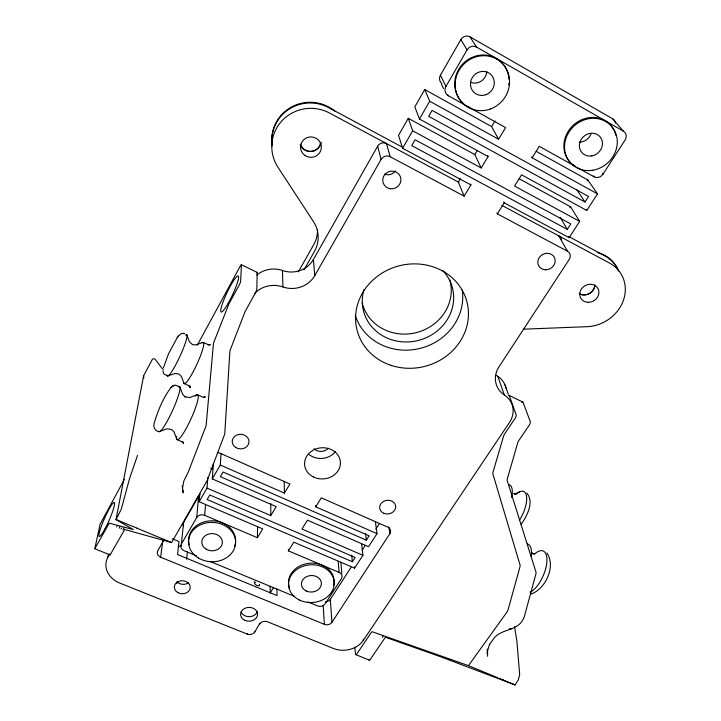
<?xml version="1.0" encoding="UTF-8"?>
<svg xmlns="http://www.w3.org/2000/svg" width="721" height="721" viewBox="0 0 721 721"><rect width="100%" height="100%" fill="white"/><g stroke="black" fill="none" stroke-linecap="round" stroke-linejoin="round"><path stroke-width="1.08" d="M108.474 554.314L107.925 557.153A23.559 19.323 5.4 0 0 119.758 583.064L247.213 634.056A5.633 4.542 -1.3 0 0 254.765 632.002L259.884 623.232M183.612 443.658L182.873 442.171M196.373 555.783L184.116 550.709A5.885 4.894 3 0 1 181.341 544.13L196.707 517.543A5.939 5.002 2.6 0 1 204.647 515.326L257.406 537.713L257.559 526.763M254.765 632.002L254.774 631.389M247.213 634.056L247.222 633.453M190.29 386.123L190.227 387.727L190.146 386.663L190.407 387.583L188.641 385.519L189.181 385.78L184.54 383.671M162.937 370.711L163.757 373.848L167.732 376.056L174.915 373.46L178.934 374.037L181.322 376.38L184.008 383.419M207.855 477.572L206.999 488.099L270.79 515.587L276.215 506.638L212.289 478.915L220.284 465.018L221.041 453.464M212.289 478.915L213.452 463.369M204.647 515.326L205.521 504.547M257.406 537.713L262.732 528.908L199.14 501.753L199.852 493.732M196.707 517.543L198.645 496.219A5.777 4.912 2.9 0 1 199.942 494.759M186.676 559.217L187.397 551.925M181.341 544.13L183.666 522.301L198.645 496.219M388.862 526.88L389.881 533.675L331.939 622.286A5.606 4.551 -4.9 0 1 324.36 624.341L160.648 557.216L162.811 540.534M595.059 285.192L594.14 288.508L592.094 291.437A10.445 9.265 -29.8 0 1 579.323 293.862M110.034 554.404L110.124 554.936L124.688 529.493L171.598 542.562L206.314 482.079A3.731 0.712 -66 0 0 207.522 479.501L224.24 435.367A3.677 0.694 -65.6 0 0 224.79 433.294L229.882 351.343A3.254 0.541 -65 0 1 230.369 349.613L244.671 312.635A3.217 0.532 -64.7 0 1 245.708 310.418L255.324 293.05A3.217 0.532 -64.5 0 0 256.82 289.175L257.172 272.619A3.127 0.505 -64.4 0 0 256.487 272.917M124.427 479.258L100.12 524.194L94.793 548.735L109.222 523.167L133.286 529.556L116.027 519.58L143.614 375.794L152.167 359.653A1.848 1.64 10.8 0 1 155.348 359.527L161.63 367.8A8.589 7.643 9.6 0 0 163.379 369.512M163.433 367.647L168.615 353.65L177.429 337.293M137.549 455.311L129.627 478.347L121.29 509.134L116.027 519.58M197.239 345.269L240.102 266.41A3.136 0.46 -64.5 0 1 241.454 264.94L240.625 281.334A3.235 0.496 -64.6 0 1 239.102 285.219L229.548 302.694A3.226 0.496 -64.7 0 0 228.503 304.929L213.957 341.952A3.263 0.505 -65 0 0 213.443 343.683L206.179 424.993A3.686 0.64 -65.6 0 1 205.593 427.066L188.56 471.291A3.749 0.658 -66 0 1 187.343 473.877L183.864 480.889L182.503 488.153M116.64 526.934L117.081 526.132M107.925 557.153L109.745 553.872M123.03 529.854L124.084 527.952M298.359 271.862L313.842 244.428A31.192 29.597 3.3 0 0 317.501 229.593M303.956 269.96L314.446 251.422A31.616 29.922 2.9 0 0 313.428 221.545L277.955 167.227A39.087 38.294 3.3 0 1 282.262 120.479A39.087 38.294 3.3 0 1 329.56 113.053L458.916 182.368M254.937 293.159A25.559 23.532 1.9 0 1 282.893 286.949A25.929 24.316 0.9 0 0 314.744 275.665L313.401 259.515L377.678 146.156A6.498 6.309 -26.5 0 1 386.492 143.56L390.178 156.727L464.135 196.148L470.921 184.936L470.525 184.053M163.838 540.101L157.809 550.664A5.885 4.876 4 0 0 160.648 557.216M314.744 275.665L381.085 159.404A6.696 6.471 -24.4 0 1 390.178 156.727M487.675 155.7L488.099 156.547L481.186 167.966L474.806 154.573L408.275 118.316L398.542 135.332L402.606 148.274L470.921 184.936M470.2 107.907L505.619 127.608L498.572 139.252L491.596 126.608L424.732 89.53L414.818 106.87L419.442 119.028L488.099 156.547M441.757 83.519A6.759 6.471 -52 0 1 440.432 75.182L460.854 39.61A6.904 6.552 -58.3 0 1 470.011 36.879L612.67 118.794L623.386 131.141A6.904 6.201 -43.6 0 1 625.089 140.018L603.017 174.149A6.777 6.119 -39.9 0 1 593.996 176.771L579.134 168.507M199.14 501.753L206.999 488.099M402.606 148.274L412.673 130.798L408.275 118.316M419.442 119.028L429.698 101.21L424.732 89.53M466.595 105.906L448.273 95.713A6.967 6.66 -49.2 0 1 445.92 86.457L467.073 49.866A7.12 6.75 -56 0 1 476.527 47.054L623.386 131.141M460.358 178.637L458.313 182.043L464.135 196.148M474.806 154.573L477.302 150.41M491.596 126.608L494.994 120.957M220.284 465.018L284.407 493.101L289.914 483.998L220.211 453.284A6.074 5.254 2.9 0 0 217.409 452.698M308.056 601.999L317.51 605.91A5.651 4.632 -4.6 0 0 325.144 603.828L341.375 578.729A5.705 4.723 -5.4 0 0 339.113 572.384L288.427 550.871L293.817 542.183L354.606 568.13L362.933 555.305L361.69 544.274M362.933 555.305L301.973 529.025L307.452 520.183L368.53 546.68L377.002 533.639L315.735 506.818L321.314 497.832L387.718 527.096A5.786 4.876 -8.3 0 1 389.881 533.675M259.875 623.836A5.633 4.56 -2 0 1 267.464 621.763L333.318 648.44A22.27 17.989 -5.7 0 0 363.339 640.32L509.468 422.47A24.235 21.143 -17.3 0 0 504.312 394.928A24.604 21.612 -20.7 0 1 499.04 366.746L569.266 259.362A6.489 5.84 -30.9 0 0 567.454 251.223L497.355 213.858L504.204 202.808L503.754 201.898M504.204 202.808L569.121 237.66L579.675 221.401L514.578 186.081L521.553 174.824L586.777 210.46L597.529 193.895L532.125 157.782L539.236 146.309L575.682 166.587A27.452 24.92 -42.5 0 1 575.232 123.561A27.452 24.92 -42.5 0 1 615.869 135.359M270.123 593.077L273.502 587.651M569.914 207.756L570.554 206.765L519.273 178.817M587.146 180.962L587.795 179.953L536.28 151.383M352.371 561.731L355.147 557.441L209.757 494.976L207.125 499.518L352.371 561.731L351.722 555.161M366.322 540.164L369.134 535.802L223.023 472.03L220.347 476.653L366.322 540.164L365.547 533.711M567.301 229.386L570.807 223.952L415.098 139.775L411.736 145.588L567.301 229.386L560.199 217.327M584.992 202.024L588.57 196.491L432.095 110.385L428.671 116.306L584.992 202.024L576.818 189.632M325.432 601.837A5.462 4.479 -4.8 0 0 330.326 599.358L351.028 567.391M362.167 550.195L365.123 545.635M375.839 529.079L379.444 523.518M354.84 647.314L355.462 654.01A2.803 0.937 -68.4 0 0 356.958 653.74L371.09 632.714A2.83 0.955 -68.2 0 1 372.315 631.785L468.47 665.627L506.971 612.075A3.47 1.469 -67.6 0 0 508.098 609.678L519.904 567.048A3.416 1.442 -66.6 0 0 520.03 564.94L492.876 473.913A3.046 1.154 -65 0 1 493.02 472.147L503.573 436.133A3.01 1.127 -64.3 0 1 504.556 434.051L515.019 418.468A3.019 1.127 -63.9 0 0 516.119 414.692L509.332 395.685A2.938 1.063 -63.7 0 0 508.422 395.505M178.303 336.13L181.485 333.453L184.486 333.67M368.918 659.472A2.794 0.955 -68.6 0 0 370.45 659.219L384.635 638.301A2.821 0.982 -68.3 0 1 385.879 637.391L440.513 656.714L515.082 684.95L518.327 679.777L519.661 674.595L516.867 640.825L514.47 626.459M177.195 337.617L178.574 335.77M521.175 524.374C526.826 516.074 534.495 502.303 526.862 493.11M171.301 387.213C163.406 397.289 158.449 409.501 154.636 421.632C152.816 425.66 154.132 431.059 159.116 431.708M171.94 386.6L175.14 385.086L179.232 386.519M170.94 387.565L172.328 386.231M210.162 344.404L209.306 345.026L210.226 344.512L208.045 344.71L208.639 344.854L203.484 342.511M204.8 397.01L203.755 397.523L205.278 396.929L202.907 397.163L197.338 394.702L189.641 397.532L184.909 396.766L185.315 396.992L182.728 394.459L179.79 386.798M519.417 491.92L514.983 494.02L513.92 493.606L515.542 493.804M172.77 385.924L173.247 385.699M173.554 385.546L174.058 385.311M159.918 431.446L166.921 428.797L171.688 429.536L173.905 431.735L176.834 439.287M202.907 342.376L195.824 344.899L192.489 344.611L189.47 341.862L186.775 334.733M516.407 493.506L514.983 494.02L514.019 493.57M521.896 402.408A2.929 1.1 -63.7 0 1 523.095 402.408L530.25 421.533A3.01 1.163 -63.9 0 1 529.169 425.3L518.66 440.792A3.001 1.154 -64.3 0 0 517.687 442.865L507.332 478.825A3.037 1.181 -65 0 0 507.205 480.592L535.973 572.05A3.398 1.478 -66.7 0 1 535.865 574.159L524.311 616.698A3.452 1.505 -67.7 0 1 523.194 619.087C517.57 631.335 501.492 628.406 493.858 638.418L489.388 644.718L489.604 644.195L487.387 651.333L487.351 654.244L487.306 649.062M533.143 553.971L534.658 553.566M510.819 628.829L509.269 629.217L511.225 628.739M531.242 593.996C545.68 588.859 556.116 566.228 546.906 552.971M533.684 553.719L532.972 553.521M182.981 333.282L184.008 333.49M94.793 548.735L110.043 554.927M355.723 654.605L369.188 660.066M136.927 528.196L171.598 542.562M502.068 679.561L515.082 684.95M172.229 538.749L178.988 541.552L177.555 554.557L276.999 595.564L276.936 588.895M116.351 519.652L131.781 526.06M468.47 665.627L497.76 677.776M209.802 561.335L294.637 596.447M210.649 468.19L212.614 469.047M177.384 439.738L182.963 442.243M532.035 553.097L533.116 553.62L532.278 553.025M241.391 264.715L257.1 272.376M509.08 395.378L522.833 402.093M501.843 205.368L609.533 263.066A37.023 32.742 -29.5 0 1 623.368 300.441A37.023 32.742 -29.5 0 1 586.993 326.694L525.456 329.091A29.931 26.443 -22 0 0 523.581 329.218M401.516 146.733L328.722 107.645A38.555 37.843 4.5 0 0 288.301 109.682A38.555 37.843 4.5 0 0 272.132 146.066M568.77 236.551L605.126 256.081A36.555 32.418 -29.8 0 1 618.663 271.087M412.673 130.798L481.186 167.966M429.698 101.21L498.572 139.252M467.812 106.582L469.398 107.465M576.836 167.227L577.981 167.867M602.377 173.283L603.017 174.149M593.374 175.897L593.996 176.771M587.795 179.953L597.529 193.895M586.173 209.532L586.777 210.46M470.011 36.879L476.527 47.054M570.554 206.765L579.675 221.401M460.854 39.61L467.073 49.866M531.611 156.935L532.125 157.782M568.563 236.686L569.121 237.66M567.454 251.223L558.784 235.875A6.3 5.705 -31.8 0 1 561.569 240.535M440.432 75.182L445.92 86.457M447.912 94.974L448.273 95.713M441.513 84.312L443.559 88.584M300.152 144.759C302.099 149.617 307.795 152.437 312.851 151.185A10.977 10.779 4.6 0 0 314.689 150.59A11.004 10.797 4.6 0 0 321.205 142.262M496.922 212.929L497.355 213.858M504.997 384.915L508.296 394.153M496.336 375.28A23.919 21.17 -21.1 0 0 497.814 376.353L504.312 394.928M377.678 146.156L381.085 159.404M183.305 492.84L182.593 489.532M182.909 491.253L183.116 492.281L182.224 485.999M375.38 521.481L377.002 533.639M363.222 639.239L363.339 640.32M143.614 375.794L143.839 378.002M354.462 566.724L354.606 568.13M340.862 562.092L341.817 573.24M338.185 561.19L339.113 572.384M330.326 599.358L331.939 622.286M323.206 605.586L324.36 624.341M315.663 505.475L315.735 506.818M313.401 259.515A25.172 23.739 1.6 0 1 282.479 270.51L282.893 286.949M288.391 549.474L288.427 550.871M284.173 481.286L284.407 493.101M487.513 649.612L487.594 656.308M270.763 503.528L270.79 515.587M270.168 586.191L270.177 592.554M272.105 144.57A38.42 37.717 4.7 0 1 291.843 106.816A38.42 37.717 4.7 0 1 334.905 111.16M597.285 252.467A36.42 32.319 -29.8 0 1 617.708 269.266M442.766 270.564A45.928 42.278 -14.9 0 1 417.63 340.6A45.928 42.278 -14.9 0 1 364.024 289.427M328.298 448.264A9.31 8.147 -4.3 0 1 313.959 448.66M449.922 280.136A45.333 41.854 -15 0 1 416.702 332.507A45.333 41.854 -15 0 1 362.203 303.063M320.584 142.515A10.283 10.094 4.4 0 1 300.549 144.254M594.69 285.174A9.743 8.643 -29.8 0 1 589.264 293.618A9.743 8.643 -29.8 0 1 579.278 293.492M178.375 386.925A24.784 3.587 -65.5 0 1 173.148 409.177A24.784 3.587 -65.5 0 1 158.62 431.284M195.256 396.117A24.676 3.92 -65.5 0 1 190.759 419.388A24.676 3.92 -65.5 0 1 176.708 436.439M185.432 335.139A22.811 3.046 -65.1 0 1 179.953 356.3A22.811 3.046 -65.1 0 1 167.074 374.974M202.06 342.872A22.721 3.344 -65.2 0 1 196.959 364.114A22.721 3.344 -65.2 0 1 183.783 382.554M137.351 528.277A122.507 2.992 22.3 0 1 132.349 526.204M534.441 554.134A22.657 9.815 -66.6 0 1 546.752 563.119A22.657 9.815 -66.6 0 1 530.043 592.229M527.267 543.886A22.739 9.58 -66.6 0 1 531.242 556.513M516.173 494.227A20.99 8.463 -65.5 0 1 526.573 496.526A20.99 8.463 -65.5 0 1 519.426 520.265M508.602 484.584A21.062 8.255 -65.5 0 1 511.64 497.553M503.348 680.011A112.386 2.442 21.9 0 1 499.139 678.263M383.275 635.552A17.412 5.975 -68.1 0 1 382.418 637.4M463.846 103.851A28.038 26.533 -50.3 0 1 470.101 58.347A28.038 26.533 -50.3 0 1 508.999 79.436M508.945 83.167A28.038 26.533 -50.3 0 1 508.738 84.988M469.939 107.636A28.038 26.533 -50.3 0 1 466.451 105.771M289.545 588.138A22.82 18.845 -4.1 0 1 310.354 563.2A22.82 18.845 -4.1 0 1 333.571 585.623M189.299 544.833A23.505 19.656 1.7 0 1 212.695 520.814A23.505 19.656 1.7 0 1 234.74 546.103M256.928 275.061A24.82 22.991 2.5 0 1 282.479 270.51M612.67 118.794A6.696 6.047 -44.7 0 1 615.437 123.228M497.814 376.353A23.568 20.729 -17.6 0 1 506.115 388.655M183.431 525.979A5.723 4.813 3.3 0 1 183.666 522.301M462.233 290.04A55.12 50.74 -14.9 0 1 419.307 348.585A55.12 50.74 -14.9 0 1 355.219 315.257M121.633 527.862A8.066 1.181 -66.2 0 1 121.029 528.953M119.316 528.16A8.066 1.181 -66.2 0 1 119.767 526.835M395.369 170.958A8.868 8.571 -23.9 0 1 384.5 174.149M486.783 71.721A11.896 11.284 -52.5 0 1 470.236 82.185M591.148 133.43A11.653 10.626 -43.8 0 1 579.305 142.145M335.562 451.427A17.466 15.285 -4.3 0 1 308.93 454.419M188.569 582.748A7.868 6.462 2.6 0 1 176.969 581.748M178.195 546.626A11.257 9.328 3 0 1 181.539 545.851M176.987 583.649A9.445 7.76 2.6 0 1 176.321 583.109M257.298 611.696A8.463 6.895 -1.1 0 1 249.322 616.68A8.463 6.895 -1.1 0 1 241.156 612.012M254.062 581.964A8.246 6.786 -0.9 0 1 254.693 582.325M259.371 584.307A2.776 1.433 31.5 0 1 258.181 585.831A2.776 1.433 31.5 0 1 254.964 583.956A2.776 1.433 31.5 0 1 255.504 582.054M183.44 442.631L182.395 441.793L183.44 442.631M304.722 155.303A10.427 10.211 3.3 0 0 321.305 148.346A10.427 10.211 3.3 0 0 306.831 137.747A10.427 10.211 3.3 0 0 304.722 155.303M588.12 302.306A9.869 8.733 -29.5 0 0 598.16 288.932A9.869 8.733 -29.5 0 0 581.649 288.634A9.869 8.733 -29.5 0 0 588.12 302.306M227.728 304.1A19.936 2.974 -64.7 0 0 238.2 275.963A19.936 2.974 -64.7 0 0 223.077 301.874A19.936 2.974 -64.7 0 0 227.728 304.1M104.869 529.088A18.584 2.505 -66.2 0 0 114.306 502.51A18.584 2.505 -66.2 0 0 101.102 526.88A18.584 2.505 -66.2 0 0 104.869 529.088M592.815 170.228A27.515 24.965 -42.5 0 0 612.733 127.743A27.515 24.965 -42.5 0 0 567.166 135.377A27.515 24.965 -42.5 0 0 592.815 170.228M490.577 108.925A28.101 26.587 -50.2 0 0 500.744 61.943A28.101 26.587 -50.2 0 0 455.798 78.751A28.101 26.587 -50.2 0 0 490.577 108.925M299.548 600.079A22.865 18.872 -4.1 0 0 334.229 583.541A22.865 18.872 -4.1 0 0 300.387 567.355A22.865 18.872 -4.1 0 0 299.548 600.079M198.545 558.081A23.55 19.683 1.7 0 0 235.497 543.976A23.55 19.683 1.7 0 0 202.078 524.14A23.55 19.683 1.7 0 0 198.545 558.081M390.674 365.241A56.743 51.894 -14.6 0 0 467.938 306.758A56.743 51.894 -14.6 0 0 377.425 276.26A56.743 51.894 -14.6 0 0 390.674 365.241M390.421 188.74A9.148 8.787 -22.4 0 0 400.326 176.573A9.148 8.787 -22.4 0 0 384.771 174.608A9.148 8.787 -22.4 0 0 390.421 188.74M545.545 269.789A8.895 8.03 -29.6 0 0 554.44 257.568A8.895 8.03 -29.6 0 0 539.47 257.271A8.895 8.03 -29.6 0 0 545.545 269.789M384.077 513.406A8.039 6.84 -8.7 0 0 395.676 506.385A8.039 6.84 -8.7 0 0 383.257 501.573A8.039 6.84 -8.7 0 0 384.077 513.406M235.767 447.525A8.382 7.309 1.7 0 0 248.943 442.315A8.382 7.309 1.7 0 0 237.092 434.925A8.382 7.309 1.7 0 0 235.767 447.525M206.206 549.222A10.301 8.616 1.7 0 0 222.338 542.994A10.301 8.616 1.7 0 0 207.675 534.369A10.301 8.616 1.7 0 0 206.206 549.222M306.272 590.986A10.004 8.255 -4.1 0 0 321.404 583.695A10.004 8.255 -4.1 0 0 306.56 576.665A10.004 8.255 -4.1 0 0 306.272 590.986M486.026 94.649A12.293 11.626 -50.1 0 0 490.397 74.083A12.293 11.626 -50.1 0 0 470.759 81.518A12.293 11.626 -50.1 0 0 486.026 94.649M591.806 155.916A12.041 10.923 -42.5 0 0 600.44 137.296A12.041 10.923 -42.5 0 0 580.504 140.73A12.041 10.923 -42.5 0 0 591.806 155.916M313.175 476.842A17.953 15.583 -4.5 0 0 340.438 463.36A17.953 15.583 -4.5 0 0 313.896 449.823A17.953 15.583 -4.5 0 0 313.175 476.842M177.835 592.581A7.958 6.507 2.4 0 0 190.227 587.831A7.958 6.507 2.4 0 0 178.817 581.351A7.958 6.507 2.4 0 0 177.835 592.581M244.879 620.339A8.499 6.913 -1.1 0 0 257.586 614.211A8.499 6.913 -1.1 0 0 244.798 608.362A8.499 6.913 -1.1 0 0 244.879 620.339"/></g></svg>
